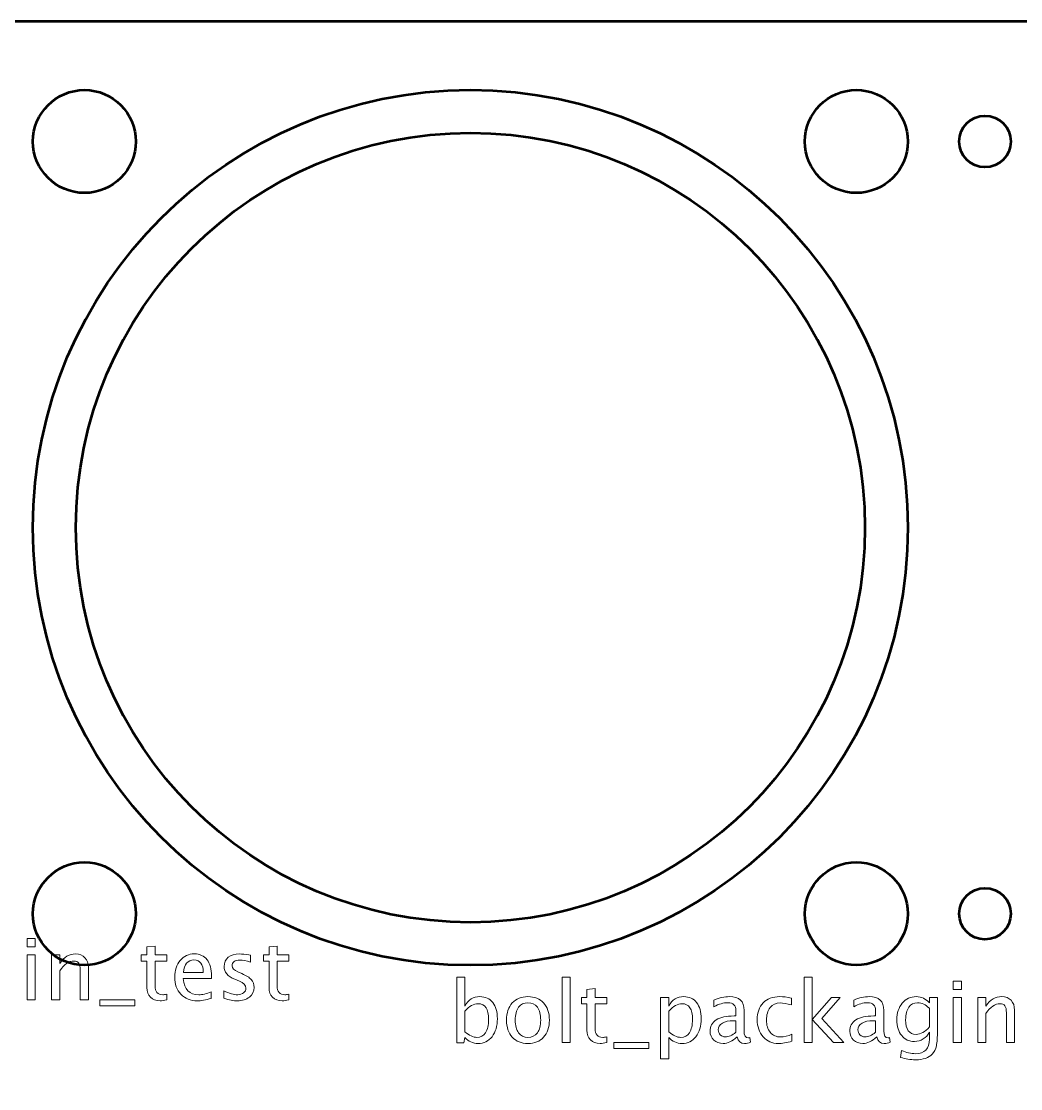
# Model space of a CAD drawing. Header units: centimetres. Extents: x -8.9 to 8.9, y -6 to 6.
# Drawn here: x -2.62 to 3.21, y -0.27 to 5.95 of the extents above; entities that cross this region are included whole.
import ezdxf

# ---------------------------------------------------------------- set-up
doc = ezdxf.new("R2010")
doc.units = ezdxf.units.CM
doc.header["$MEASUREMENT"] = 0
doc.layers.add('Layer 1', color=7, linetype='Continuous')

msp = doc.modelspace()

# ---------------------------------------------------------------- linework, layer by layer
at = {"layer": 'Layer 1', "color": 4, "lineweight": 53}
msp.add_ellipse((0.00005, 2.99995), major_axis=(0, 2.55005), ratio=1, dxfattribs=at)
at = {"layer": 'Layer 1', "lineweight": 53}
msp.add_ellipse((0.00004, 2.99996), major_axis=(0, 2.30004), ratio=1, dxfattribs=at)
for points, knots in [([(-8.95, -5.45), (-8.95, -5.45), (-8.95, 5.45), (-8.95, 5.45), (-8.95, 5.45), (-8.95, 5.72614), (-8.72614, 5.95), (-8.45, 5.95), (-8.45, 5.95), (-8.45, 5.95), (8.45, 5.95), (8.45, 5.95), (8.45, 5.95), (8.72614, 5.95), (8.95, 5.72614), (8.95, 5.45), (8.95, 5.45), (8.95, 5.45), (8.95, -5.45), (8.95, -5.45), (8.95, -5.45), (8.95, -5.72614), (8.72614, -5.95), (8.45, -5.95), (8.45, -5.95), (8.45, -5.95), (-8.45, -5.95), (-8.45, -5.95), (-8.45, -5.95), (-8.72614, -5.95), (-8.95, -5.72614), (-8.95, -5.45)], [0, 0, 0, 0, 0.1111111, 0.1111111, 0.1111111, 0.1111111, 0.2222222, 0.2222222, 0.2222222, 0.2222222, 0.3333333, 0.3333333, 0.3333333, 0.3333333, 0.4444444, 0.4444444, 0.4444444, 0.4444444, 0.5555556, 0.5555556, 0.5555556, 0.5555556, 0.6666667, 0.6666667, 0.6666667, 0.6666667, 0.7777778, 0.7777778, 0.7777778, 0.7777778, 1, 1, 1, 1]), ([(-1.95, 5.25), (-1.95, 5.41569), (-2.08431, 5.55), (-2.25, 5.55), (-2.25, 5.55), (-2.41569, 5.55), (-2.55, 5.41569), (-2.55, 5.25), (-2.55, 5.25), (-2.55, 5.08431), (-2.41569, 4.95), (-2.25, 4.95), (-2.25, 4.95), (-2.08431, 4.95), (-1.95, 5.08431), (-1.95, 5.25)], [0, 0, 0, 0, 0.2, 0.2, 0.2, 0.2, 0.4, 0.4, 0.4, 0.4, 0.6, 0.6, 0.6, 0.6, 1, 1, 1, 1]), ([(2.55, 5.25), (2.55, 5.41569), (2.41569, 5.55), (2.25, 5.55), (2.25, 5.55), (2.08431, 5.55), (1.95, 5.41569), (1.95, 5.25), (1.95, 5.25), (1.95, 5.08431), (2.08431, 4.95), (2.25, 4.95), (2.25, 4.95), (2.41569, 4.95), (2.55, 5.08431), (2.55, 5.25)], [0, 0, 0, 0, 0.2, 0.2, 0.2, 0.2, 0.4, 0.4, 0.4, 0.4, 0.6, 0.6, 0.6, 0.6, 1, 1, 1, 1]), ([(3.15, 5.25), (3.15, 5.33284), (3.08284, 5.4), (3, 5.4), (3, 5.4), (2.91716, 5.4), (2.85, 5.33284), (2.85, 5.25), (2.85, 5.25), (2.85, 5.16716), (2.91716, 5.1), (3, 5.1), (3, 5.1), (3.08284, 5.1), (3.15, 5.16716), (3.15, 5.25)], [0, 0, 0, 0, 0.2, 0.2, 0.2, 0.2, 0.4, 0.4, 0.4, 0.4, 0.6, 0.6, 0.6, 0.6, 1, 1, 1, 1]), ([(-1.95, 0.75), (-1.95, 0.91569), (-2.08431, 1.05), (-2.25, 1.05), (-2.25, 1.05), (-2.41569, 1.05), (-2.55, 0.91569), (-2.55, 0.75), (-2.55, 0.75), (-2.55, 0.58431), (-2.41569, 0.45), (-2.25, 0.45), (-2.25, 0.45), (-2.08431, 0.45), (-1.95, 0.58431), (-1.95, 0.75)], [0, 0, 0, 0, 0.2, 0.2, 0.2, 0.2, 0.4, 0.4, 0.4, 0.4, 0.6, 0.6, 0.6, 0.6, 1, 1, 1, 1]), ([(2.55, 0.75), (2.55, 0.91569), (2.41569, 1.05), (2.25, 1.05), (2.25, 1.05), (2.08431, 1.05), (1.95, 0.91569), (1.95, 0.75), (1.95, 0.75), (1.95, 0.58431), (2.08431, 0.45), (2.25, 0.45), (2.25, 0.45), (2.41569, 0.45), (2.55, 0.58431), (2.55, 0.75)], [0, 0, 0, 0, 0.2, 0.2, 0.2, 0.2, 0.4, 0.4, 0.4, 0.4, 0.6, 0.6, 0.6, 0.6, 1, 1, 1, 1]), ([(3.15, 0.75), (3.15, 0.83284), (3.08284, 0.9), (3, 0.9), (3, 0.9), (2.91716, 0.9), (2.85, 0.83284), (2.85, 0.75), (2.85, 0.75), (2.85, 0.66716), (2.91716, 0.6), (3, 0.6), (3, 0.6), (3.08284, 0.6), (3.15, 0.66716), (3.15, 0.75)], [0, 0, 0, 0, 0.2, 0.2, 0.2, 0.2, 0.4, 0.4, 0.4, 0.4, 0.6, 0.6, 0.6, 0.6, 1, 1, 1, 1])]:
    msp.add_open_spline(points, degree=3, knots=knots, dxfattribs=at)
at = {"layer": 'Layer 1', "color": 5, "lineweight": 9}
for points, knots in [([(-2.58364, 0.55826), (-2.58364, 0.55826), (-2.58364, 0.60567), (-2.58364, 0.60567), (-2.58364, 0.60567), (-2.58364, 0.60567), (-2.53622, 0.60567), (-2.53622, 0.60567), (-2.53622, 0.60567), (-2.53622, 0.60567), (-2.53622, 0.55826), (-2.53622, 0.55826), (-2.53622, 0.55826), (-2.53622, 0.55826), (-2.58364, 0.55826), (-2.58364, 0.55826)], [0, 0, 0, 0, 0.2, 0.2, 0.2, 0.2, 0.4, 0.4, 0.4, 0.4, 0.6, 0.6, 0.6, 0.6, 1, 1, 1, 1]), ([(-1.77036, 0.24867), (-1.78502, 0.24464), (-1.79778, 0.24266), (-1.80856, 0.24266), (-1.80856, 0.24266), (-1.83276, 0.24266), (-1.85161, 0.24958), (-1.86511, 0.26341), (-1.86511, 0.26341), (-1.87869, 0.27724), (-1.88544, 0.29642), (-1.88544, 0.32103), (-1.88544, 0.32103), (-1.88544, 0.32103), (-1.88544, 0.47479), (-1.88544, 0.47479), (-1.88544, 0.47479), (-1.88544, 0.47479), (-1.9182, 0.47479), (-1.9182, 0.47479), (-1.9182, 0.47479), (-1.9182, 0.47479), (-1.9182, 0.51035), (-1.9182, 0.51035), (-1.9182, 0.51035), (-1.9182, 0.51035), (-1.88544, 0.51035), (-1.88544, 0.51035), (-1.88544, 0.51035), (-1.88544, 0.51035), (-1.88544, 0.55768), (-1.88544, 0.55768), (-1.88544, 0.55768), (-1.88544, 0.55768), (-1.83803, 0.56221), (-1.83803, 0.56221), (-1.83803, 0.56221), (-1.83803, 0.56221), (-1.83803, 0.51035), (-1.83803, 0.51035), (-1.83803, 0.51035), (-1.83803, 0.51035), (-1.76938, 0.51035), (-1.76938, 0.51035), (-1.76938, 0.51035), (-1.76938, 0.51035), (-1.76938, 0.47479), (-1.76938, 0.47479), (-1.76938, 0.47479), (-1.76938, 0.47479), (-1.83803, 0.47479), (-1.83803, 0.47479), (-1.83803, 0.47479), (-1.83803, 0.47479), (-1.83803, 0.32959), (-1.83803, 0.32959), (-1.83803, 0.32959), (-1.83803, 0.29534), (-1.82313, 0.27822), (-1.79341, 0.27822), (-1.79341, 0.27822), (-1.78707, 0.27822), (-1.77942, 0.27929), (-1.77036, 0.28135), (-1.77036, 0.28135), (-1.77036, 0.28135), (-1.77036, 0.24867), (-1.77036, 0.24867)], [0, 0, 0, 0, 0.0555556, 0.0555556, 0.0555556, 0.0555556, 0.1111111, 0.1111111, 0.1111111, 0.1111111, 0.1666667, 0.1666667, 0.1666667, 0.1666667, 0.2222222, 0.2222222, 0.2222222, 0.2222222, 0.2777778, 0.2777778, 0.2777778, 0.2777778, 0.3333333, 0.3333333, 0.3333333, 0.3333333, 0.3888889, 0.3888889, 0.3888889, 0.3888889, 0.4444444, 0.4444444, 0.4444444, 0.4444444, 0.5, 0.5, 0.5, 0.5, 0.5555556, 0.5555556, 0.5555556, 0.5555556, 0.6111111, 0.6111111, 0.6111111, 0.6111111, 0.6666667, 0.6666667, 0.6666667, 0.6666667, 0.7222222, 0.7222222, 0.7222222, 0.7222222, 0.7777778, 0.7777778, 0.7777778, 0.7777778, 0.8333333, 0.8333333, 0.8333333, 0.8333333, 0.8888889, 0.8888889, 0.8888889, 0.8888889, 1, 1, 1, 1]), ([(-1.05867, 0.24867), (-1.07333, 0.24464), (-1.08609, 0.24266), (-1.09687, 0.24266), (-1.09687, 0.24266), (-1.12107, 0.24266), (-1.13992, 0.24958), (-1.15342, 0.26341), (-1.15342, 0.26341), (-1.167, 0.27724), (-1.17375, 0.29642), (-1.17375, 0.32103), (-1.17375, 0.32103), (-1.17375, 0.32103), (-1.17375, 0.47479), (-1.17375, 0.47479), (-1.17375, 0.47479), (-1.17375, 0.47479), (-1.20651, 0.47479), (-1.20651, 0.47479), (-1.20651, 0.47479), (-1.20651, 0.47479), (-1.20651, 0.51035), (-1.20651, 0.51035), (-1.20651, 0.51035), (-1.20651, 0.51035), (-1.17375, 0.51035), (-1.17375, 0.51035), (-1.17375, 0.51035), (-1.17375, 0.51035), (-1.17375, 0.55768), (-1.17375, 0.55768), (-1.17375, 0.55768), (-1.17375, 0.55768), (-1.12634, 0.56221), (-1.12634, 0.56221), (-1.12634, 0.56221), (-1.12634, 0.56221), (-1.12634, 0.51035), (-1.12634, 0.51035), (-1.12634, 0.51035), (-1.12634, 0.51035), (-1.05769, 0.51035), (-1.05769, 0.51035), (-1.05769, 0.51035), (-1.05769, 0.51035), (-1.05769, 0.47479), (-1.05769, 0.47479), (-1.05769, 0.47479), (-1.05769, 0.47479), (-1.12634, 0.47479), (-1.12634, 0.47479), (-1.12634, 0.47479), (-1.12634, 0.47479), (-1.12634, 0.32959), (-1.12634, 0.32959), (-1.12634, 0.32959), (-1.12634, 0.29534), (-1.11144, 0.27822), (-1.08172, 0.27822), (-1.08172, 0.27822), (-1.07538, 0.27822), (-1.06773, 0.27929), (-1.05867, 0.28135), (-1.05867, 0.28135), (-1.05867, 0.28135), (-1.05867, 0.24867), (-1.05867, 0.24867)], [0, 0, 0, 0, 0.0555556, 0.0555556, 0.0555556, 0.0555556, 0.1111111, 0.1111111, 0.1111111, 0.1111111, 0.1666667, 0.1666667, 0.1666667, 0.1666667, 0.2222222, 0.2222222, 0.2222222, 0.2222222, 0.2777778, 0.2777778, 0.2777778, 0.2777778, 0.3333333, 0.3333333, 0.3333333, 0.3333333, 0.3888889, 0.3888889, 0.3888889, 0.3888889, 0.4444444, 0.4444444, 0.4444444, 0.4444444, 0.5, 0.5, 0.5, 0.5, 0.5555556, 0.5555556, 0.5555556, 0.5555556, 0.6111111, 0.6111111, 0.6111111, 0.6111111, 0.6666667, 0.6666667, 0.6666667, 0.6666667, 0.7222222, 0.7222222, 0.7222222, 0.7222222, 0.7777778, 0.7777778, 0.7777778, 0.7777778, 0.8333333, 0.8333333, 0.8333333, 0.8333333, 0.8888889, 0.8888889, 0.8888889, 0.8888889, 1, 1, 1, 1]), ([(-2.58364, 0.24859), (-2.58364, 0.24859), (-2.58364, 0.51035), (-2.58364, 0.51035), (-2.58364, 0.51035), (-2.58364, 0.51035), (-2.53622, 0.51035), (-2.53622, 0.51035), (-2.53622, 0.51035), (-2.53622, 0.51035), (-2.53622, 0.24859), (-2.53622, 0.24859), (-2.53622, 0.24859), (-2.53622, 0.24859), (-2.58364, 0.24859), (-2.58364, 0.24859)], [0, 0, 0, 0, 0.2, 0.2, 0.2, 0.2, 0.4, 0.4, 0.4, 0.4, 0.6, 0.6, 0.6, 0.6, 1, 1, 1, 1]), ([(-2.44091, 0.24859), (-2.44091, 0.24859), (-2.44091, 0.51035), (-2.44091, 0.51035), (-2.44091, 0.51035), (-2.44091, 0.51035), (-2.39349, 0.51035), (-2.39349, 0.51035), (-2.39349, 0.51035), (-2.39349, 0.51035), (-2.39349, 0.46088), (-2.39349, 0.46088), (-2.39349, 0.46088), (-2.36839, 0.49751), (-2.3376, 0.51578), (-2.30122, 0.51578), (-2.30122, 0.51578), (-2.27833, 0.51578), (-2.26014, 0.50862), (-2.24673, 0.49422), (-2.24673, 0.49422), (-2.23331, 0.4799), (-2.22656, 0.46055), (-2.22656, 0.43635), (-2.22656, 0.43635), (-2.22656, 0.43635), (-2.22656, 0.24859), (-2.22656, 0.24859), (-2.22656, 0.24859), (-2.22656, 0.24859), (-2.27397, 0.24859), (-2.27397, 0.24859), (-2.27397, 0.24859), (-2.27397, 0.24859), (-2.27397, 0.42088), (-2.27397, 0.42088), (-2.27397, 0.42088), (-2.27397, 0.4403), (-2.27685, 0.45413), (-2.28253, 0.46236), (-2.28253, 0.46236), (-2.28829, 0.47068), (-2.29776, 0.47479), (-2.31101, 0.47479), (-2.31101, 0.47479), (-2.34015, 0.47479), (-2.36765, 0.45578), (-2.39349, 0.41775), (-2.39349, 0.41775), (-2.39349, 0.41775), (-2.39349, 0.24859), (-2.39349, 0.24859), (-2.39349, 0.24859), (-2.39349, 0.24859), (-2.44091, 0.24859), (-2.44091, 0.24859)], [0, 0, 0, 0, 0.0666667, 0.0666667, 0.0666667, 0.0666667, 0.1333333, 0.1333333, 0.1333333, 0.1333333, 0.2, 0.2, 0.2, 0.2, 0.2666667, 0.2666667, 0.2666667, 0.2666667, 0.3333333, 0.3333333, 0.3333333, 0.3333333, 0.4, 0.4, 0.4, 0.4, 0.4666667, 0.4666667, 0.4666667, 0.4666667, 0.5333333, 0.5333333, 0.5333333, 0.5333333, 0.6, 0.6, 0.6, 0.6, 0.6666667, 0.6666667, 0.6666667, 0.6666667, 0.7333333, 0.7333333, 0.7333333, 0.7333333, 0.8, 0.8, 0.8, 0.8, 0.8666667, 0.8666667, 0.8666667, 0.8666667, 1, 1, 1, 1]), ([(-1.51058, 0.25699), (-1.54244, 0.24744), (-1.56969, 0.24266), (-1.5924, 0.24266), (-1.5924, 0.24266), (-1.63117, 0.24266), (-1.6627, 0.2555), (-1.68698, 0.2811), (-1.68698, 0.2811), (-1.71127, 0.3067), (-1.72345, 0.33988), (-1.72345, 0.38071), (-1.72345, 0.38071), (-1.72345, 0.4203), (-1.71275, 0.45281), (-1.69126, 0.47825), (-1.69126, 0.47825), (-1.66978, 0.5036), (-1.64229, 0.51628), (-1.60879, 0.51628), (-1.60879, 0.51628), (-1.57709, 0.51628), (-1.55256, 0.505), (-1.53528, 0.48245), (-1.53528, 0.48245), (-1.51799, 0.45989), (-1.50935, 0.42795), (-1.50935, 0.38655), (-1.50935, 0.38655), (-1.50935, 0.38655), (-1.5096, 0.37206), (-1.5096, 0.37206), (-1.5096, 0.37206), (-1.5096, 0.37206), (-1.67505, 0.37206), (-1.67505, 0.37206), (-1.67505, 0.37206), (-1.66813, 0.3095), (-1.6376, 0.27822), (-1.58351, 0.27822), (-1.58351, 0.27822), (-1.56368, 0.27822), (-1.53939, 0.28382), (-1.51058, 0.29502), (-1.51058, 0.29502), (-1.51058, 0.29502), (-1.51058, 0.25699), (-1.51058, 0.25699)], [0, 0, 0, 0, 0.0769231, 0.0769231, 0.0769231, 0.0769231, 0.1538462, 0.1538462, 0.1538462, 0.1538462, 0.2307692, 0.2307692, 0.2307692, 0.2307692, 0.3076923, 0.3076923, 0.3076923, 0.3076923, 0.3846154, 0.3846154, 0.3846154, 0.3846154, 0.4615385, 0.4615385, 0.4615385, 0.4615385, 0.5384615, 0.5384615, 0.5384615, 0.5384615, 0.6153846, 0.6153846, 0.6153846, 0.6153846, 0.6923077, 0.6923077, 0.6923077, 0.6923077, 0.7692308, 0.7692308, 0.7692308, 0.7692308, 0.8461538, 0.8461538, 0.8461538, 0.8461538, 1, 1, 1, 1]), ([(-1.43691, 0.25797), (-1.43691, 0.25797), (-1.43691, 0.30144), (-1.43691, 0.30144), (-1.43691, 0.30144), (-1.40588, 0.28596), (-1.37896, 0.27822), (-1.35599, 0.27822), (-1.35599, 0.27822), (-1.34233, 0.27822), (-1.33097, 0.28193), (-1.322, 0.28934), (-1.322, 0.28934), (-1.31303, 0.29666), (-1.3085, 0.30588), (-1.3085, 0.31699), (-1.3085, 0.31699), (-1.3085, 0.33321), (-1.32109, 0.34663), (-1.34628, 0.35725), (-1.34628, 0.35725), (-1.34628, 0.35725), (-1.37402, 0.36902), (-1.37402, 0.36902), (-1.37402, 0.36902), (-1.41493, 0.38597), (-1.43543, 0.4105), (-1.43543, 0.44236), (-1.43543, 0.44236), (-1.43543, 0.46516), (-1.42736, 0.48311), (-1.41123, 0.49619), (-1.41123, 0.49619), (-1.39509, 0.50928), (-1.37295, 0.51578), (-1.34488, 0.51578), (-1.34488, 0.51578), (-1.33031, 0.51578), (-1.3122, 0.51381), (-1.29072, 0.50978), (-1.29072, 0.50978), (-1.29072, 0.50978), (-1.28084, 0.50788), (-1.28084, 0.50788), (-1.28084, 0.50788), (-1.28084, 0.50788), (-1.28084, 0.46837), (-1.28084, 0.46837), (-1.28084, 0.46837), (-1.30726, 0.47627), (-1.32834, 0.48022), (-1.34406, 0.48022), (-1.34406, 0.48022), (-1.35789, 0.48022), (-1.36884, 0.47718), (-1.37715, 0.47117), (-1.37715, 0.47117), (-1.38538, 0.46516), (-1.3895, 0.45709), (-1.3895, 0.44697), (-1.3895, 0.44697), (-1.3895, 0.43273), (-1.37797, 0.42063), (-1.35484, 0.41083), (-1.35484, 0.41083), (-1.35484, 0.41083), (-1.33204, 0.4012), (-1.33204, 0.4012), (-1.33204, 0.4012), (-1.30619, 0.39034), (-1.28792, 0.37881), (-1.27722, 0.36671), (-1.27722, 0.36671), (-1.26644, 0.35461), (-1.26109, 0.33947), (-1.26109, 0.32136), (-1.26109, 0.32136), (-1.26109, 0.29839), (-1.27014, 0.27954), (-1.28833, 0.26481), (-1.28833, 0.26481), (-1.30644, 0.25007), (-1.32965, 0.24266), (-1.35789, 0.24266), (-1.35789, 0.24266), (-1.37962, 0.24266), (-1.40588, 0.24777), (-1.43691, 0.25797)], [0, 0, 0, 0, 0.0434783, 0.0434783, 0.0434783, 0.0434783, 0.0869565, 0.0869565, 0.0869565, 0.0869565, 0.1304348, 0.1304348, 0.1304348, 0.1304348, 0.173913, 0.173913, 0.173913, 0.173913, 0.2173913, 0.2173913, 0.2173913, 0.2173913, 0.2608696, 0.2608696, 0.2608696, 0.2608696, 0.3043478, 0.3043478, 0.3043478, 0.3043478, 0.3478261, 0.3478261, 0.3478261, 0.3478261, 0.3913043, 0.3913043, 0.3913043, 0.3913043, 0.4347826, 0.4347826, 0.4347826, 0.4347826, 0.4782609, 0.4782609, 0.4782609, 0.4782609, 0.5217391, 0.5217391, 0.5217391, 0.5217391, 0.5652174, 0.5652174, 0.5652174, 0.5652174, 0.6086957, 0.6086957, 0.6086957, 0.6086957, 0.6521739, 0.6521739, 0.6521739, 0.6521739, 0.6956522, 0.6956522, 0.6956522, 0.6956522, 0.7391304, 0.7391304, 0.7391304, 0.7391304, 0.7826087, 0.7826087, 0.7826087, 0.7826087, 0.826087, 0.826087, 0.826087, 0.826087, 0.8695652, 0.8695652, 0.8695652, 0.8695652, 0.9130435, 0.9130435, 0.9130435, 0.9130435, 1, 1, 1, 1]), ([(-1.67258, 0.40762), (-1.67258, 0.40762), (-1.55701, 0.40762), (-1.55701, 0.40762), (-1.55701, 0.40762), (-1.55701, 0.45635), (-1.5752, 0.48072), (-1.6115, 0.48072), (-1.6115, 0.48072), (-1.64805, 0.48072), (-1.66838, 0.45635), (-1.67258, 0.40762)], [0, 0, 0, 0, 0.25, 0.25, 0.25, 0.25, 0.5, 0.5, 0.5, 0.5, 1, 1, 1, 1]), ([(-0.07934, -0.00296), (-0.07934, -0.00296), (-0.07934, 0.38079), (-0.07934, 0.38079), (-0.07934, 0.38079), (-0.07934, 0.38079), (-0.03192, 0.38079), (-0.03192, 0.38079), (-0.03192, 0.38079), (-0.03192, 0.38079), (-0.03192, 0.21229), (-0.03192, 0.21229), (-0.03192, 0.21229), (-0.0125, 0.24892), (0.01673, 0.26719), (0.05566, 0.26719), (0.05566, 0.26719), (0.08719, 0.26719), (0.11196, 0.25575), (0.13007, 0.23279), (0.13007, 0.23279), (0.14818, 0.20982), (0.15724, 0.17846), (0.15724, 0.1387), (0.15724, 0.1387), (0.15724, 0.0954), (0.14695, 0.06042), (0.12645, 0.03391), (0.12645, 0.03391), (0.10595, 0.00733), (0.07896, -0.00593), (0.04554, -0.00593), (0.04554, -0.00593), (0.0145, -0.00593), (-0.01134, 0.00593), (-0.03192, 0.02972), (-0.03192, 0.02972), (-0.03192, 0.02972), (-0.03769, -0.00296), (-0.03769, -0.00296), (-0.03769, -0.00296), (-0.03769, -0.00296), (-0.07934, -0.00296), (-0.07934, -0.00296)], [0, 0, 0, 0, 0.0833333, 0.0833333, 0.0833333, 0.0833333, 0.1666667, 0.1666667, 0.1666667, 0.1666667, 0.25, 0.25, 0.25, 0.25, 0.3333333, 0.3333333, 0.3333333, 0.3333333, 0.4166667, 0.4166667, 0.4166667, 0.4166667, 0.5, 0.5, 0.5, 0.5, 0.5833333, 0.5833333, 0.5833333, 0.5833333, 0.6666667, 0.6666667, 0.6666667, 0.6666667, 0.75, 0.75, 0.75, 0.75, 0.8333333, 0.8333333, 0.8333333, 0.8333333, 1, 1, 1, 1]), ([(0.5349, 0), (0.5349, 0), (0.5349, 0.38079), (0.5349, 0.38079), (0.5349, 0.38079), (0.5349, 0.38079), (0.58232, 0.38079), (0.58232, 0.38079), (0.58232, 0.38079), (0.58232, 0.38079), (0.58232, 0), (0.58232, 0), (0.58232, 0), (0.58232, 0), (0.5349, 0), (0.5349, 0)], [0, 0, 0, 0, 0.2, 0.2, 0.2, 0.2, 0.4, 0.4, 0.4, 0.4, 0.6, 0.6, 0.6, 0.6, 1, 1, 1, 1]), ([(1.94577, 0), (1.94577, 0), (1.94577, 0.38079), (1.94577, 0.38079), (1.94577, 0.38079), (1.94577, 0.38079), (1.99319, 0.38079), (1.99319, 0.38079), (1.99319, 0.38079), (1.99319, 0.38079), (1.99319, 0.13475), (1.99319, 0.13475), (1.99319, 0.13475), (1.99319, 0.13475), (2.10431, 0.26176), (2.10431, 0.26176), (2.10431, 0.26176), (2.10431, 0.26176), (2.15551, 0.26176), (2.15551, 0.26176), (2.15551, 0.26176), (2.15551, 0.26176), (2.04933, 0.13961), (2.04933, 0.13961), (2.04933, 0.13961), (2.04933, 0.13961), (2.17774, 0), (2.17774, 0), (2.17774, 0), (2.17774, 0), (2.11666, 0), (2.11666, 0), (2.11666, 0), (2.11666, 0), (1.99319, 0.13426), (1.99319, 0.13426), (1.99319, 0.13426), (1.99319, 0.13426), (1.99319, 0), (1.99319, 0), (1.99319, 0), (1.99319, 0), (1.94577, 0), (1.94577, 0)], [0, 0, 0, 0, 0.0833333, 0.0833333, 0.0833333, 0.0833333, 0.1666667, 0.1666667, 0.1666667, 0.1666667, 0.25, 0.25, 0.25, 0.25, 0.3333333, 0.3333333, 0.3333333, 0.3333333, 0.4166667, 0.4166667, 0.4166667, 0.4166667, 0.5, 0.5, 0.5, 0.5, 0.5833333, 0.5833333, 0.5833333, 0.5833333, 0.6666667, 0.6666667, 0.6666667, 0.6666667, 0.75, 0.75, 0.75, 0.75, 0.8333333, 0.8333333, 0.8333333, 0.8333333, 1, 1, 1, 1]), ([(0.79469, 0.00008), (0.78003, -0.00395), (0.76727, -0.00593), (0.75649, -0.00593), (0.75649, -0.00593), (0.73229, -0.00593), (0.71344, 0.00099), (0.69994, 0.01482), (0.69994, 0.01482), (0.68636, 0.02865), (0.67961, 0.04783), (0.67961, 0.07244), (0.67961, 0.07244), (0.67961, 0.07244), (0.67961, 0.2262), (0.67961, 0.2262), (0.67961, 0.2262), (0.67961, 0.2262), (0.64685, 0.2262), (0.64685, 0.2262), (0.64685, 0.2262), (0.64685, 0.2262), (0.64685, 0.26176), (0.64685, 0.26176), (0.64685, 0.26176), (0.64685, 0.26176), (0.67961, 0.26176), (0.67961, 0.26176), (0.67961, 0.26176), (0.67961, 0.26176), (0.67961, 0.30909), (0.67961, 0.30909), (0.67961, 0.30909), (0.67961, 0.30909), (0.72702, 0.31362), (0.72702, 0.31362), (0.72702, 0.31362), (0.72702, 0.31362), (0.72702, 0.26176), (0.72702, 0.26176), (0.72702, 0.26176), (0.72702, 0.26176), (0.79567, 0.26176), (0.79567, 0.26176), (0.79567, 0.26176), (0.79567, 0.26176), (0.79567, 0.2262), (0.79567, 0.2262), (0.79567, 0.2262), (0.79567, 0.2262), (0.72702, 0.2262), (0.72702, 0.2262), (0.72702, 0.2262), (0.72702, 0.2262), (0.72702, 0.081), (0.72702, 0.081), (0.72702, 0.081), (0.72702, 0.04675), (0.74192, 0.02963), (0.77164, 0.02963), (0.77164, 0.02963), (0.77798, 0.02963), (0.78563, 0.0307), (0.79469, 0.03276), (0.79469, 0.03276), (0.79469, 0.03276), (0.79469, 0.00008), (0.79469, 0.00008)], [0, 0, 0, 0, 0.0555556, 0.0555556, 0.0555556, 0.0555556, 0.1111111, 0.1111111, 0.1111111, 0.1111111, 0.1666667, 0.1666667, 0.1666667, 0.1666667, 0.2222222, 0.2222222, 0.2222222, 0.2222222, 0.2777778, 0.2777778, 0.2777778, 0.2777778, 0.3333333, 0.3333333, 0.3333333, 0.3333333, 0.3888889, 0.3888889, 0.3888889, 0.3888889, 0.4444444, 0.4444444, 0.4444444, 0.4444444, 0.5, 0.5, 0.5, 0.5, 0.5555556, 0.5555556, 0.5555556, 0.5555556, 0.6111111, 0.6111111, 0.6111111, 0.6111111, 0.6666667, 0.6666667, 0.6666667, 0.6666667, 0.7222222, 0.7222222, 0.7222222, 0.7222222, 0.7777778, 0.7777778, 0.7777778, 0.7777778, 0.8333333, 0.8333333, 0.8333333, 0.8333333, 0.8888889, 0.8888889, 0.8888889, 0.8888889, 1, 1, 1, 1]), ([(2.81511, 0.30967), (2.81511, 0.30967), (2.81511, 0.35708), (2.81511, 0.35708), (2.81511, 0.35708), (2.81511, 0.35708), (2.86253, 0.35708), (2.86253, 0.35708), (2.86253, 0.35708), (2.86253, 0.35708), (2.86253, 0.30967), (2.86253, 0.30967), (2.86253, 0.30967), (2.86253, 0.30967), (2.81511, 0.30967), (2.81511, 0.30967)], [0, 0, 0, 0, 0.2, 0.2, 0.2, 0.2, 0.4, 0.4, 0.4, 0.4, 0.6, 0.6, 0.6, 0.6, 1, 1, 1, 1]), ([(0.33569, -0.00593), (0.29725, -0.00593), (0.2668, 0.00634), (0.24441, 0.03087), (0.24441, 0.03087), (0.22193, 0.0554), (0.21074, 0.08874), (0.21074, 0.1308), (0.21074, 0.1308), (0.21074, 0.17278), (0.22193, 0.20603), (0.24441, 0.23048), (0.24441, 0.23048), (0.2668, 0.25493), (0.29725, 0.26719), (0.33569, 0.26719), (0.33569, 0.26719), (0.37414, 0.26719), (0.40459, 0.25493), (0.42698, 0.23048), (0.42698, 0.23048), (0.44945, 0.20603), (0.46065, 0.17278), (0.46065, 0.1308), (0.46065, 0.1308), (0.46065, 0.08874), (0.44945, 0.0554), (0.42698, 0.03087), (0.42698, 0.03087), (0.40459, 0.00634), (0.37414, -0.00593), (0.33569, -0.00593)], [0, 0, 0, 0, 0.1111111, 0.1111111, 0.1111111, 0.1111111, 0.2222222, 0.2222222, 0.2222222, 0.2222222, 0.3333333, 0.3333333, 0.3333333, 0.3333333, 0.4444444, 0.4444444, 0.4444444, 0.4444444, 0.5555556, 0.5555556, 0.5555556, 0.5555556, 0.6666667, 0.6666667, 0.6666667, 0.6666667, 0.7777778, 0.7777778, 0.7777778, 0.7777778, 1, 1, 1, 1]), ([(1.10929, -0.09532), (1.10929, -0.09532), (1.10929, 0.26176), (1.10929, 0.26176), (1.10929, 0.26176), (1.10929, 0.26176), (1.15671, 0.26176), (1.15671, 0.26176), (1.15671, 0.26176), (1.15671, 0.26176), (1.15671, 0.21229), (1.15671, 0.21229), (1.15671, 0.21229), (1.17613, 0.24892), (1.20536, 0.26719), (1.24429, 0.26719), (1.24429, 0.26719), (1.27582, 0.26719), (1.30059, 0.25575), (1.3187, 0.23279), (1.3187, 0.23279), (1.33681, 0.20982), (1.34587, 0.17846), (1.34587, 0.1387), (1.34587, 0.1387), (1.34587, 0.0954), (1.33558, 0.06042), (1.31508, 0.03391), (1.31508, 0.03391), (1.29458, 0.00733), (1.26759, -0.00593), (1.23417, -0.00593), (1.23417, -0.00593), (1.20313, -0.00593), (1.17729, 0.00593), (1.15671, 0.02972), (1.15671, 0.02972), (1.15671, 0.02972), (1.15671, -0.09532), (1.15671, -0.09532), (1.15671, -0.09532), (1.15671, -0.09532), (1.10929, -0.09532), (1.10929, -0.09532)], [0, 0, 0, 0, 0.0833333, 0.0833333, 0.0833333, 0.0833333, 0.1666667, 0.1666667, 0.1666667, 0.1666667, 0.25, 0.25, 0.25, 0.25, 0.3333333, 0.3333333, 0.3333333, 0.3333333, 0.4166667, 0.4166667, 0.4166667, 0.4166667, 0.5, 0.5, 0.5, 0.5, 0.5833333, 0.5833333, 0.5833333, 0.5833333, 0.6666667, 0.6666667, 0.6666667, 0.6666667, 0.75, 0.75, 0.75, 0.75, 0.8333333, 0.8333333, 0.8333333, 0.8333333, 1, 1, 1, 1]), ([(1.55503, 0.03334), (1.52655, 0.00716), (1.49914, -0.00593), (1.4728, -0.00593), (1.4728, -0.00593), (1.45115, -0.00593), (1.43312, 0.00082), (1.41888, 0.01441), (1.41888, 0.01441), (1.40456, 0.02799), (1.39739, 0.04511), (1.39739, 0.06577), (1.39739, 0.06577), (1.39739, 0.09433), (1.40941, 0.11631), (1.43345, 0.13162), (1.43345, 0.13162), (1.45748, 0.14693), (1.49197, 0.15459), (1.53692, 0.15459), (1.53692, 0.15459), (1.53692, 0.15459), (1.54803, 0.15459), (1.54803, 0.15459), (1.54803, 0.15459), (1.54803, 0.15459), (1.54803, 0.18611), (1.54803, 0.18611), (1.54803, 0.18611), (1.54803, 0.21649), (1.53223, 0.23163), (1.50054, 0.23163), (1.50054, 0.23163), (1.47601, 0.23163), (1.44917, 0.2239), (1.42011, 0.20842), (1.42011, 0.20842), (1.42011, 0.20842), (1.42011, 0.24744), (1.42011, 0.24744), (1.42011, 0.24744), (1.45205, 0.26061), (1.48218, 0.26719), (1.51041, 0.26719), (1.51041, 0.26719), (1.53947, 0.26719), (1.56095, 0.26061), (1.5747, 0.24736), (1.5747, 0.24736), (1.58853, 0.2341), (1.59544, 0.21369), (1.59544, 0.18611), (1.59544, 0.18611), (1.59544, 0.18611), (1.59544, 0.06783), (1.59544, 0.06783), (1.59544, 0.06783), (1.59544, 0.04075), (1.60376, 0.02716), (1.62047, 0.02716), (1.62047, 0.02716), (1.62253, 0.02716), (1.62557, 0.02749), (1.62961, 0.02815), (1.62961, 0.02815), (1.62961, 0.02815), (1.63298, 0.00181), (1.63298, 0.00181), (1.63298, 0.00181), (1.6222, -0.00337), (1.61034, -0.00593), (1.59734, -0.00593), (1.59734, -0.00593), (1.57519, -0.00593), (1.56112, 0.00716), (1.55503, 0.03334)], [0, 0, 0, 0, 0.05, 0.05, 0.05, 0.05, 0.1, 0.1, 0.1, 0.1, 0.15, 0.15, 0.15, 0.15, 0.2, 0.2, 0.2, 0.2, 0.25, 0.25, 0.25, 0.25, 0.3, 0.3, 0.3, 0.3, 0.35, 0.35, 0.35, 0.35, 0.4, 0.4, 0.4, 0.4, 0.45, 0.45, 0.45, 0.45, 0.5, 0.5, 0.5, 0.5, 0.55, 0.55, 0.55, 0.55, 0.6, 0.6, 0.6, 0.6, 0.65, 0.65, 0.65, 0.65, 0.7, 0.7, 0.7, 0.7, 0.75, 0.75, 0.75, 0.75, 0.8, 0.8, 0.8, 0.8, 0.85, 0.85, 0.85, 0.85, 0.9, 0.9, 0.9, 0.9, 1, 1, 1, 1]), ([(1.87457, 0.0079), (1.84387, -0.00132), (1.81737, -0.00593), (1.79506, -0.00593), (1.79506, -0.00593), (1.75966, -0.00593), (1.73036, 0.00716), (1.70706, 0.03326), (1.70706, 0.03326), (1.68377, 0.05943), (1.67208, 0.09244), (1.67208, 0.1322), (1.67208, 0.1322), (1.67208, 0.17467), (1.6836, 0.20785), (1.70665, 0.23155), (1.70665, 0.23155), (1.7297, 0.25534), (1.76189, 0.26719), (1.80321, 0.26719), (1.80321, 0.26719), (1.82354, 0.26719), (1.84642, 0.2644), (1.87161, 0.2588), (1.87161, 0.2588), (1.87161, 0.2588), (1.87161, 0.21879), (1.87161, 0.21879), (1.87161, 0.21879), (1.84486, 0.2267), (1.82305, 0.23065), (1.80625, 0.23065), (1.80625, 0.23065), (1.78189, 0.23065), (1.76238, 0.22151), (1.74781, 0.20332), (1.74781, 0.20332), (1.73324, 0.18513), (1.72591, 0.16084), (1.72591, 0.13055), (1.72591, 0.13055), (1.72591, 0.10117), (1.73349, 0.07746), (1.74855, 0.05927), (1.74855, 0.05927), (1.76361, 0.04116), (1.78329, 0.0321), (1.80774, 0.0321), (1.80774, 0.0321), (1.82938, 0.0321), (1.85161, 0.0377), (1.87457, 0.0489), (1.87457, 0.0489), (1.87457, 0.0489), (1.87457, 0.0079), (1.87457, 0.0079)], [0, 0, 0, 0, 0.0666667, 0.0666667, 0.0666667, 0.0666667, 0.1333333, 0.1333333, 0.1333333, 0.1333333, 0.2, 0.2, 0.2, 0.2, 0.2666667, 0.2666667, 0.2666667, 0.2666667, 0.3333333, 0.3333333, 0.3333333, 0.3333333, 0.4, 0.4, 0.4, 0.4, 0.4666667, 0.4666667, 0.4666667, 0.4666667, 0.5333333, 0.5333333, 0.5333333, 0.5333333, 0.6, 0.6, 0.6, 0.6, 0.6666667, 0.6666667, 0.6666667, 0.6666667, 0.7333333, 0.7333333, 0.7333333, 0.7333333, 0.8, 0.8, 0.8, 0.8, 0.8666667, 0.8666667, 0.8666667, 0.8666667, 1, 1, 1, 1]), ([(2.36938, 0.03334), (2.3409, 0.00716), (2.31349, -0.00593), (2.28715, -0.00593), (2.28715, -0.00593), (2.2655, -0.00593), (2.24747, 0.00082), (2.23323, 0.01441), (2.23323, 0.01441), (2.21891, 0.02799), (2.21174, 0.04511), (2.21174, 0.06577), (2.21174, 0.06577), (2.21174, 0.09433), (2.22376, 0.11631), (2.2478, 0.13162), (2.2478, 0.13162), (2.27183, 0.14693), (2.30632, 0.15459), (2.35127, 0.15459), (2.35127, 0.15459), (2.35127, 0.15459), (2.36238, 0.15459), (2.36238, 0.15459), (2.36238, 0.15459), (2.36238, 0.15459), (2.36238, 0.18611), (2.36238, 0.18611), (2.36238, 0.18611), (2.36238, 0.21649), (2.34658, 0.23163), (2.31489, 0.23163), (2.31489, 0.23163), (2.29036, 0.23163), (2.26352, 0.2239), (2.23446, 0.20842), (2.23446, 0.20842), (2.23446, 0.20842), (2.23446, 0.24744), (2.23446, 0.24744), (2.23446, 0.24744), (2.2664, 0.26061), (2.29653, 0.26719), (2.32476, 0.26719), (2.32476, 0.26719), (2.35382, 0.26719), (2.3753, 0.26061), (2.38905, 0.24736), (2.38905, 0.24736), (2.40288, 0.2341), (2.40979, 0.21369), (2.40979, 0.18611), (2.40979, 0.18611), (2.40979, 0.18611), (2.40979, 0.06783), (2.40979, 0.06783), (2.40979, 0.06783), (2.40979, 0.04075), (2.41811, 0.02716), (2.43482, 0.02716), (2.43482, 0.02716), (2.43688, 0.02716), (2.43992, 0.02749), (2.44396, 0.02815), (2.44396, 0.02815), (2.44396, 0.02815), (2.44733, 0.00181), (2.44733, 0.00181), (2.44733, 0.00181), (2.43655, -0.00337), (2.42469, -0.00593), (2.41169, -0.00593), (2.41169, -0.00593), (2.38954, -0.00593), (2.37547, 0.00716), (2.36938, 0.03334)], [0, 0, 0, 0, 0.05, 0.05, 0.05, 0.05, 0.1, 0.1, 0.1, 0.1, 0.15, 0.15, 0.15, 0.15, 0.2, 0.2, 0.2, 0.2, 0.25, 0.25, 0.25, 0.25, 0.3, 0.3, 0.3, 0.3, 0.35, 0.35, 0.35, 0.35, 0.4, 0.4, 0.4, 0.4, 0.45, 0.45, 0.45, 0.45, 0.5, 0.5, 0.5, 0.5, 0.55, 0.55, 0.55, 0.55, 0.6, 0.6, 0.6, 0.6, 0.65, 0.65, 0.65, 0.65, 0.7, 0.7, 0.7, 0.7, 0.75, 0.75, 0.75, 0.75, 0.8, 0.8, 0.8, 0.8, 0.85, 0.85, 0.85, 0.85, 0.9, 0.9, 0.9, 0.9, 1, 1, 1, 1]), ([(2.50816, -0.08692), (2.50816, -0.08692), (2.51376, -0.04593), (2.51376, -0.04593), (2.51376, -0.04593), (2.54125, -0.05877), (2.5685, -0.06519), (2.59542, -0.06519), (2.59542, -0.06519), (2.64884, -0.06519), (2.67559, -0.03688), (2.67559, 0.01967), (2.67559, 0.01967), (2.67559, 0.01967), (2.67559, 0.06083), (2.67559, 0.06083), (2.67559, 0.06083), (2.66736, 0.04346), (2.65567, 0.03004), (2.64044, 0.02041), (2.64044, 0.02041), (2.62521, 0.01078), (2.60826, 0.00593), (2.58957, 0.00593), (2.58957, 0.00593), (2.55788, 0.00593), (2.53277, 0.01729), (2.51425, 0.04001), (2.51425, 0.04001), (2.49573, 0.06272), (2.48643, 0.09351), (2.48643, 0.13236), (2.48643, 0.13236), (2.48643, 0.17212), (2.49697, 0.20455), (2.51804, 0.22966), (2.51804, 0.22966), (2.53919, 0.25468), (2.56644, 0.26719), (2.59994, 0.26719), (2.59994, 0.26719), (2.62925, 0.26719), (2.65452, 0.25534), (2.67559, 0.23155), (2.67559, 0.23155), (2.67559, 0.23155), (2.67559, 0.26176), (2.67559, 0.26176), (2.67559, 0.26176), (2.67559, 0.26176), (2.723, 0.26176), (2.723, 0.26176), (2.723, 0.26176), (2.723, 0.26176), (2.723, 0.07145), (2.723, 0.07145), (2.723, 0.07145), (2.723, 0.03054), (2.72086, 0.00025), (2.71658, -0.01943), (2.71658, -0.01943), (2.71238, -0.0391), (2.70432, -0.05523), (2.69263, -0.06775), (2.69263, -0.06775), (2.67189, -0.08972), (2.63945, -0.10075), (2.59542, -0.10075), (2.59542, -0.10075), (2.56521, -0.10075), (2.53615, -0.09614), (2.50816, -0.08692)], [0, 0, 0, 0, 0.0526316, 0.0526316, 0.0526316, 0.0526316, 0.1052632, 0.1052632, 0.1052632, 0.1052632, 0.1578947, 0.1578947, 0.1578947, 0.1578947, 0.2105263, 0.2105263, 0.2105263, 0.2105263, 0.2631579, 0.2631579, 0.2631579, 0.2631579, 0.3157895, 0.3157895, 0.3157895, 0.3157895, 0.3684211, 0.3684211, 0.3684211, 0.3684211, 0.4210526, 0.4210526, 0.4210526, 0.4210526, 0.4736842, 0.4736842, 0.4736842, 0.4736842, 0.5263158, 0.5263158, 0.5263158, 0.5263158, 0.5789474, 0.5789474, 0.5789474, 0.5789474, 0.6315789, 0.6315789, 0.6315789, 0.6315789, 0.6842105, 0.6842105, 0.6842105, 0.6842105, 0.7368421, 0.7368421, 0.7368421, 0.7368421, 0.7894737, 0.7894737, 0.7894737, 0.7894737, 0.8421053, 0.8421053, 0.8421053, 0.8421053, 0.8947368, 0.8947368, 0.8947368, 0.8947368, 1, 1, 1, 1]), ([(2.81511, 0), (2.81511, 0), (2.81511, 0.26176), (2.81511, 0.26176), (2.81511, 0.26176), (2.81511, 0.26176), (2.86253, 0.26176), (2.86253, 0.26176), (2.86253, 0.26176), (2.86253, 0.26176), (2.86253, 0), (2.86253, 0), (2.86253, 0), (2.86253, 0), (2.81511, 0), (2.81511, 0)], [0, 0, 0, 0, 0.2, 0.2, 0.2, 0.2, 0.4, 0.4, 0.4, 0.4, 0.6, 0.6, 0.6, 0.6, 1, 1, 1, 1]), ([(2.95784, 0), (2.95784, 0), (2.95784, 0.26176), (2.95784, 0.26176), (2.95784, 0.26176), (2.95784, 0.26176), (3.00526, 0.26176), (3.00526, 0.26176), (3.00526, 0.26176), (3.00526, 0.26176), (3.00526, 0.21229), (3.00526, 0.21229), (3.00526, 0.21229), (3.03036, 0.24892), (3.06115, 0.26719), (3.09753, 0.26719), (3.09753, 0.26719), (3.12042, 0.26719), (3.13861, 0.26003), (3.15202, 0.24563), (3.15202, 0.24563), (3.16544, 0.23131), (3.17219, 0.21196), (3.17219, 0.18776), (3.17219, 0.18776), (3.17219, 0.18776), (3.17219, 0), (3.17219, 0), (3.17219, 0), (3.17219, 0), (3.12478, 0), (3.12478, 0), (3.12478, 0), (3.12478, 0), (3.12478, 0.17229), (3.12478, 0.17229), (3.12478, 0.17229), (3.12478, 0.19171), (3.1219, 0.20554), (3.11622, 0.21377), (3.11622, 0.21377), (3.11046, 0.22209), (3.10099, 0.2262), (3.08774, 0.2262), (3.08774, 0.2262), (3.0586, 0.2262), (3.0311, 0.20719), (3.00526, 0.16916), (3.00526, 0.16916), (3.00526, 0.16916), (3.00526, 0), (3.00526, 0), (3.00526, 0), (3.00526, 0), (2.95784, 0), (2.95784, 0)], [0, 0, 0, 0, 0.0666667, 0.0666667, 0.0666667, 0.0666667, 0.1333333, 0.1333333, 0.1333333, 0.1333333, 0.2, 0.2, 0.2, 0.2, 0.2666667, 0.2666667, 0.2666667, 0.2666667, 0.3333333, 0.3333333, 0.3333333, 0.3333333, 0.4, 0.4, 0.4, 0.4, 0.4666667, 0.4666667, 0.4666667, 0.4666667, 0.5333333, 0.5333333, 0.5333333, 0.5333333, 0.6, 0.6, 0.6, 0.6, 0.6666667, 0.6666667, 0.6666667, 0.6666667, 0.7333333, 0.7333333, 0.7333333, 0.7333333, 0.8, 0.8, 0.8, 0.8, 0.8666667, 0.8666667, 0.8666667, 0.8666667, 1, 1, 1, 1]), ([(-2.16104, 0.21303), (-2.16104, 0.21303), (-2.16104, 0.24859), (-2.16104, 0.24859), (-2.16104, 0.24859), (-2.16104, 0.24859), (-1.95558, 0.24859), (-1.95558, 0.24859), (-1.95558, 0.24859), (-1.95558, 0.24859), (-1.95558, 0.21303), (-1.95558, 0.21303), (-1.95558, 0.21303), (-1.95558, 0.21303), (-2.16104, 0.21303), (-2.16104, 0.21303)], [0, 0, 0, 0, 0.2, 0.2, 0.2, 0.2, 0.4, 0.4, 0.4, 0.4, 0.6, 0.6, 0.6, 0.6, 1, 1, 1, 1]), ([(-0.03192, 0.06239), (-0.00748, 0.04058), (0.01582, 0.02963), (0.03796, 0.02963), (0.03796, 0.02963), (0.05978, 0.02963), (0.07665, 0.03877), (0.0885, 0.05696), (0.0885, 0.05696), (0.10044, 0.07515), (0.10637, 0.10075), (0.10637, 0.13384), (0.10637, 0.13384), (0.10637, 0.19509), (0.08612, 0.22571), (0.04562, 0.22571), (0.04562, 0.22571), (0.01911, 0.22571), (-0.00673, 0.21138), (-0.03192, 0.18266), (-0.03192, 0.18266), (-0.03192, 0.18266), (-0.03192, 0.06239), (-0.03192, 0.06239)], [0, 0, 0, 0, 0.1428571, 0.1428571, 0.1428571, 0.1428571, 0.2857143, 0.2857143, 0.2857143, 0.2857143, 0.4285714, 0.4285714, 0.4285714, 0.4285714, 0.5714286, 0.5714286, 0.5714286, 0.5714286, 0.7142857, 0.7142857, 0.7142857, 0.7142857, 1, 1, 1, 1]), ([(0.33561, 0.02963), (0.35907, 0.02963), (0.37735, 0.03844), (0.39035, 0.05614), (0.39035, 0.05614), (0.40327, 0.07375), (0.40978, 0.0987), (0.40978, 0.1308), (0.40978, 0.1308), (0.40978, 0.16282), (0.40327, 0.18768), (0.39035, 0.20529), (0.39035, 0.20529), (0.37735, 0.22283), (0.35907, 0.23163), (0.33561, 0.23163), (0.33561, 0.23163), (0.31207, 0.23163), (0.2938, 0.22283), (0.28095, 0.20529), (0.28095, 0.20529), (0.26803, 0.18768), (0.26161, 0.16282), (0.26161, 0.1308), (0.26161, 0.1308), (0.26161, 0.0987), (0.26803, 0.07375), (0.28095, 0.05614), (0.28095, 0.05614), (0.2938, 0.03844), (0.31207, 0.02963), (0.33561, 0.02963)], [0, 0, 0, 0, 0.1111111, 0.1111111, 0.1111111, 0.1111111, 0.2222222, 0.2222222, 0.2222222, 0.2222222, 0.3333333, 0.3333333, 0.3333333, 0.3333333, 0.4444444, 0.4444444, 0.4444444, 0.4444444, 0.5555556, 0.5555556, 0.5555556, 0.5555556, 0.6666667, 0.6666667, 0.6666667, 0.6666667, 0.7777778, 0.7777778, 0.7777778, 0.7777778, 1, 1, 1, 1]), ([(1.15671, 0.06239), (1.18115, 0.04058), (1.20445, 0.02963), (1.22659, 0.02963), (1.22659, 0.02963), (1.24841, 0.02963), (1.26528, 0.03877), (1.27713, 0.05696), (1.27713, 0.05696), (1.28907, 0.07515), (1.295, 0.10075), (1.295, 0.13384), (1.295, 0.13384), (1.295, 0.19509), (1.27475, 0.22571), (1.23425, 0.22571), (1.23425, 0.22571), (1.20774, 0.22571), (1.1819, 0.21138), (1.15671, 0.18266), (1.15671, 0.18266), (1.15671, 0.18266), (1.15671, 0.06239), (1.15671, 0.06239)], [0, 0, 0, 0, 0.1428571, 0.1428571, 0.1428571, 0.1428571, 0.2857143, 0.2857143, 0.2857143, 0.2857143, 0.4285714, 0.4285714, 0.4285714, 0.4285714, 0.5714286, 0.5714286, 0.5714286, 0.5714286, 0.7142857, 0.7142857, 0.7142857, 0.7142857, 1, 1, 1, 1]), ([(2.67559, 0.09055), (2.67559, 0.09055), (2.67559, 0.19912), (2.67559, 0.19912), (2.67559, 0.19912), (2.65468, 0.22077), (2.63188, 0.23163), (2.60727, 0.23163), (2.60727, 0.23163), (2.58537, 0.23163), (2.56825, 0.22291), (2.5559, 0.20538), (2.5559, 0.20538), (2.54347, 0.18793), (2.5373, 0.16364), (2.5373, 0.13269), (2.5373, 0.13269), (2.5373, 0.07581), (2.55747, 0.04741), (2.59788, 0.04741), (2.59788, 0.04741), (2.62538, 0.04741), (2.65131, 0.06182), (2.67559, 0.09055)], [0, 0, 0, 0, 0.1428571, 0.1428571, 0.1428571, 0.1428571, 0.2857143, 0.2857143, 0.2857143, 0.2857143, 0.4285714, 0.4285714, 0.4285714, 0.4285714, 0.5714286, 0.5714286, 0.5714286, 0.5714286, 0.7142857, 0.7142857, 0.7142857, 0.7142857, 1, 1, 1, 1]), ([(1.54803, 0.05918), (1.54803, 0.05918), (1.54803, 0.12644), (1.54803, 0.12644), (1.54803, 0.12644), (1.54803, 0.12644), (1.5328, 0.12693), (1.5328, 0.12693), (1.5328, 0.12693), (1.50646, 0.12693), (1.48522, 0.12207), (1.46901, 0.11236), (1.46901, 0.11236), (1.45287, 0.10256), (1.44481, 0.08964), (1.44481, 0.07351), (1.44481, 0.07351), (1.44481, 0.06223), (1.44884, 0.05268), (1.45683, 0.04486), (1.45683, 0.04486), (1.46489, 0.03704), (1.47469, 0.03309), (1.48629, 0.03309), (1.48629, 0.03309), (1.50605, 0.03309), (1.52663, 0.04182), (1.54803, 0.05918)], [0, 0, 0, 0, 0.125, 0.125, 0.125, 0.125, 0.25, 0.25, 0.25, 0.25, 0.375, 0.375, 0.375, 0.375, 0.5, 0.5, 0.5, 0.5, 0.625, 0.625, 0.625, 0.625, 0.75, 0.75, 0.75, 0.75, 1, 1, 1, 1]), ([(2.36238, 0.05918), (2.36238, 0.05918), (2.36238, 0.12644), (2.36238, 0.12644), (2.36238, 0.12644), (2.36238, 0.12644), (2.34715, 0.12693), (2.34715, 0.12693), (2.34715, 0.12693), (2.32081, 0.12693), (2.29957, 0.12207), (2.28336, 0.11236), (2.28336, 0.11236), (2.26722, 0.10256), (2.25916, 0.08964), (2.25916, 0.07351), (2.25916, 0.07351), (2.25916, 0.06223), (2.26319, 0.05268), (2.27118, 0.04486), (2.27118, 0.04486), (2.27924, 0.03704), (2.28904, 0.03309), (2.30064, 0.03309), (2.30064, 0.03309), (2.3204, 0.03309), (2.34098, 0.04182), (2.36238, 0.05918)], [0, 0, 0, 0, 0.125, 0.125, 0.125, 0.125, 0.25, 0.25, 0.25, 0.25, 0.375, 0.375, 0.375, 0.375, 0.5, 0.5, 0.5, 0.5, 0.625, 0.625, 0.625, 0.625, 0.75, 0.75, 0.75, 0.75, 1, 1, 1, 1]), ([(0.83567, -0.03556), (0.83567, -0.03556), (0.83567, 0), (0.83567, 0), (0.83567, 0), (0.83567, 0), (1.04113, 0), (1.04113, 0), (1.04113, 0), (1.04113, 0), (1.04113, -0.03556), (1.04113, -0.03556), (1.04113, -0.03556), (1.04113, -0.03556), (0.83567, -0.03556), (0.83567, -0.03556)], [0, 0, 0, 0, 0.2, 0.2, 0.2, 0.2, 0.4, 0.4, 0.4, 0.4, 0.6, 0.6, 0.6, 0.6, 1, 1, 1, 1])]:
    msp.add_open_spline(points, degree=3, knots=knots, dxfattribs=at)

doc.saveas('drawing.dxf')
